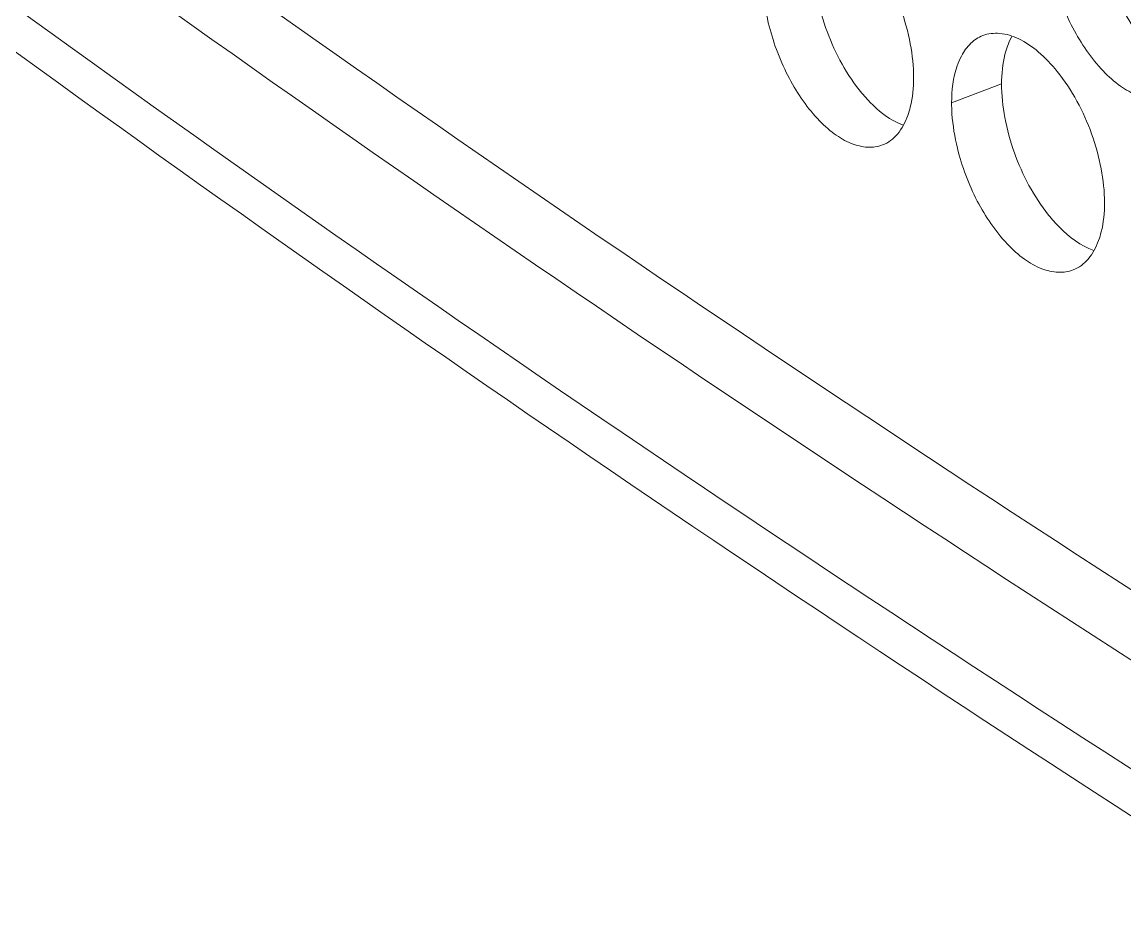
# Model space of a CAD drawing. Header units: millimetres. Extents: x 1177 to 4147, y 93 to 2194.
# Drawn here: x 2517.18 to 2535.62, y 718.37 to 733.2 of the extents above; entities that cross this region are included whole.
import ezdxf

# ---------------------------------------------------------------- set-up
doc = ezdxf.new("R2010")
doc.units = ezdxf.units.MM
doc.header["$LTSCALE"] = 0.1
doc.layers.get('0').update_dxf_attribs({"lineweight": 13})
doc.layers.add('标注', color=251, linetype='Continuous', lineweight=9)

# ---------------------------------------------------------------- blocks, each defined once
blk = doc.blocks.new('02')
for points, knots in [([(4627.348, 522.744), (4597.363, 531.299), (4553.55, 545.69), (4497.641, 568.487), (4458.71, 586.649), (4422.281, 606.068), (4388.51, 626.659), (4357.551, 648.334), (4338.416, 663.815), (4329.392, 671.722)], [0, 0, 0, 0, 0.278685, 0.411475, 0.539478, 0.662459, 0.780251, 0.892768, 1, 1, 1, 1]), ([(4626.906, 521.428), (4597.052, 529.945), (4553.424, 544.261), (4497.732, 566.923), (4458.929, 584.973), (4422.597, 604.269), (4388.892, 624.729), (4357.964, 646.263), (4338.829, 661.641), (4329.798, 669.496)], [0, 0, 0, 0, 0.278468, 0.411196, 0.539177, 0.662176, 0.780023, 0.892638, 1, 1, 1, 1]), ([(4628.518, 518.372), (4598.337, 526.935), (4554.235, 541.353), (4497.955, 564.22), (4458.766, 582.448), (4422.099, 601.945), (4388.114, 622.628), (4356.965, 644.402), (4337.717, 659.96), (4328.641, 667.907)], [0, 0, 0, 0, 0.278732, 0.411552, 0.539576, 0.662563, 0.780343, 0.892822, 1, 1, 1, 1]), ([(4328.202, 667.332), (4337.3, 659.316), (4356.601, 643.626), (4387.852, 621.677), (4421.956, 600.844), (4458.755, 581.215), (4498.091, 562.874), (4554.59, 539.876), (4598.873, 525.389), (4629.18, 516.79)], [0, 0, 0, 0, 0.107262, 0.219794, 0.337581, 0.460553, 0.588547, 0.721328, 1, 1, 1, 1])]:
    blk.add_open_spline(points, degree=3, knots=knots)
at = {"layer": '标注'}
blk.add_line((4388.503, 637.224), (4387.309, 636.77), dxfattribs=at)
for points, knots in [([(4390.778, 641.359), (4390.778, 641.089), (4390.841, 640.529), (4391.139, 639.442), (4391.552, 638.668), (4391.908, 638.227)], [0, 0, 0, 0, 0.239851, 0.497219, 1, 1, 1, 1]), ([(4386.401, 637.368), (4386.401, 637.638), (4386.339, 638.199), (4386.043, 639.286), (4385.635, 640.062), (4385.283, 640.505)], [0, 0, 0, 0, 0.239858, 0.497322, 1, 1, 1, 1]), ([(4383.995, 640.218), (4383.995, 639.947), (4384.056, 639.386), (4384.349, 638.298), (4384.753, 637.521), (4385.104, 637.078)], [0, 0, 0, 0, 0.240069, 0.497672, 1, 1, 1, 1]), ([(4382.792, 639.769), (4382.792, 639.682), (4382.805, 639.317), (4382.865, 638.954), (4382.93, 638.683)], [0, 0, 0, 0, 0.237689, 1, 1, 1, 1]), ([(4389.73, 639.817), (4389.837, 639.381), (4390.144, 638.56), (4390.745, 637.681), (4391.31, 637.169), (4391.727, 636.933), (4392.138, 636.836), (4392.402, 636.876), (4392.516, 636.92)], [0, 0, 0, 0, 0.306595, 0.592601, 0.716644, 0.823962, 0.916568, 1, 1, 1, 1]), ([(4382.93, 638.683), (4383.035, 638.247), (4383.336, 637.427), (4383.922, 636.545), (4384.475, 636.029), (4384.884, 635.788), (4385.287, 635.686), (4385.546, 635.721), (4385.658, 635.763)], [0, 0, 0, 0, 0.308117, 0.594911, 0.718921, 0.825829, 0.917631, 1, 1, 1, 1]), ([(4388.052, 638.375), (4387.946, 638.334), (4387.74, 638.199), (4387.602, 637.998), (4387.543, 637.887)], [0, 0, 0, 0, 0.473719, 1, 1, 1, 1]), ([(4389.831, 637.518), (4389.694, 637.687), (4389.417, 637.983), (4388.952, 638.307), (4388.485, 638.456), (4388.181, 638.424), (4388.052, 638.375)], [0, 0, 0, 0, 0.31112, 0.578509, 0.803168, 1, 1, 1, 1]), ([(4388.643, 638.126), (4388.62, 638.06), (4388.533, 637.767), (4388.503, 637.459), (4388.503, 637.224)], [0, 0, 0, 0, 0.228706, 1, 1, 1, 1]), ([(4387.543, 637.887), (4387.504, 637.812), (4387.355, 637.458), (4387.309, 637.067), (4387.309, 636.77)], [0, 0, 0, 0, 0.221445, 1, 1, 1, 1]), ([(4390.963, 634.385), (4390.963, 634.655), (4390.9, 635.216), (4390.6, 636.303), (4390.186, 637.077), (4389.831, 637.518)], [0, 0, 0, 0, 0.239711, 0.497019, 1, 1, 1, 1]), ([(4386.261, 636.467), (4386.285, 636.532), (4386.371, 636.825), (4386.401, 637.133), (4386.401, 637.368)], [0, 0, 0, 0, 0.228642, 1, 1, 1, 1]), ([(4388.503, 637.224), (4388.503, 636.953), (4388.565, 636.393), (4388.862, 635.305), (4389.272, 634.53), (4389.626, 634.089)], [0, 0, 0, 0, 0.239923, 0.49737, 1, 1, 1, 1]), ([(4385.104, 637.078), (4385.183, 636.977), (4385.477, 636.638), (4385.846, 636.345), (4386.149, 636.235)], [0, 0, 0, 0, 0.284751, 1, 1, 1, 1]), ([(4387.309, 636.77), (4387.309, 636.683), (4387.322, 636.317), (4387.383, 635.954), (4387.449, 635.684)], [0, 0, 0, 0, 0.237738, 1, 1, 1, 1]), ([(4385.658, 635.763), (4385.795, 635.814), (4386.059, 636.016), (4386.204, 636.306), (4386.261, 636.467)], [0, 0, 0, 0, 0.460494, 1, 1, 1, 1]), ([(4387.449, 635.684), (4387.555, 635.248), (4387.861, 634.427), (4388.457, 633.547), (4389.018, 633.034), (4389.432, 632.796), (4389.841, 632.697), (4390.103, 632.735), (4390.216, 632.779)], [0, 0, 0, 0, 0.307101, 0.593368, 0.717399, 0.82458, 0.91692, 1, 1, 1, 1]), ([(4390.821, 633.483), (4390.845, 633.549), (4390.933, 633.842), (4390.963, 634.15), (4390.963, 634.385)], [0, 0, 0, 0, 0.228931, 1, 1, 1, 1]), ([(4389.626, 634.089), (4389.708, 633.987), (4390.01, 633.644), (4390.393, 633.35), (4390.703, 633.244)], [0, 0, 0, 0, 0.284942, 1, 1, 1, 1]), ([(4390.216, 632.779), (4390.353, 632.831), (4390.617, 633.033), (4390.763, 633.323), (4390.821, 633.483)], [0, 0, 0, 0, 0.46192, 1, 1, 1, 1])]:
    blk.add_open_spline(points, degree=3, knots=knots, dxfattribs=at)
blk.add_open_spline([(4388.739, 638.345), (4388.702, 638.275), (4388.67, 638.201), (4388.643, 638.126)], degree=3, dxfattribs=at)

msp = doc.modelspace()

# ---------------------------------------------------------------- block references
at = {"xscale": 0.7, "yscale": 0.7, "zscale": 0.7}
msp.add_blockref('02', (-538.391, 286.112), dxfattribs=at)

doc.saveas('drawing.dxf')
